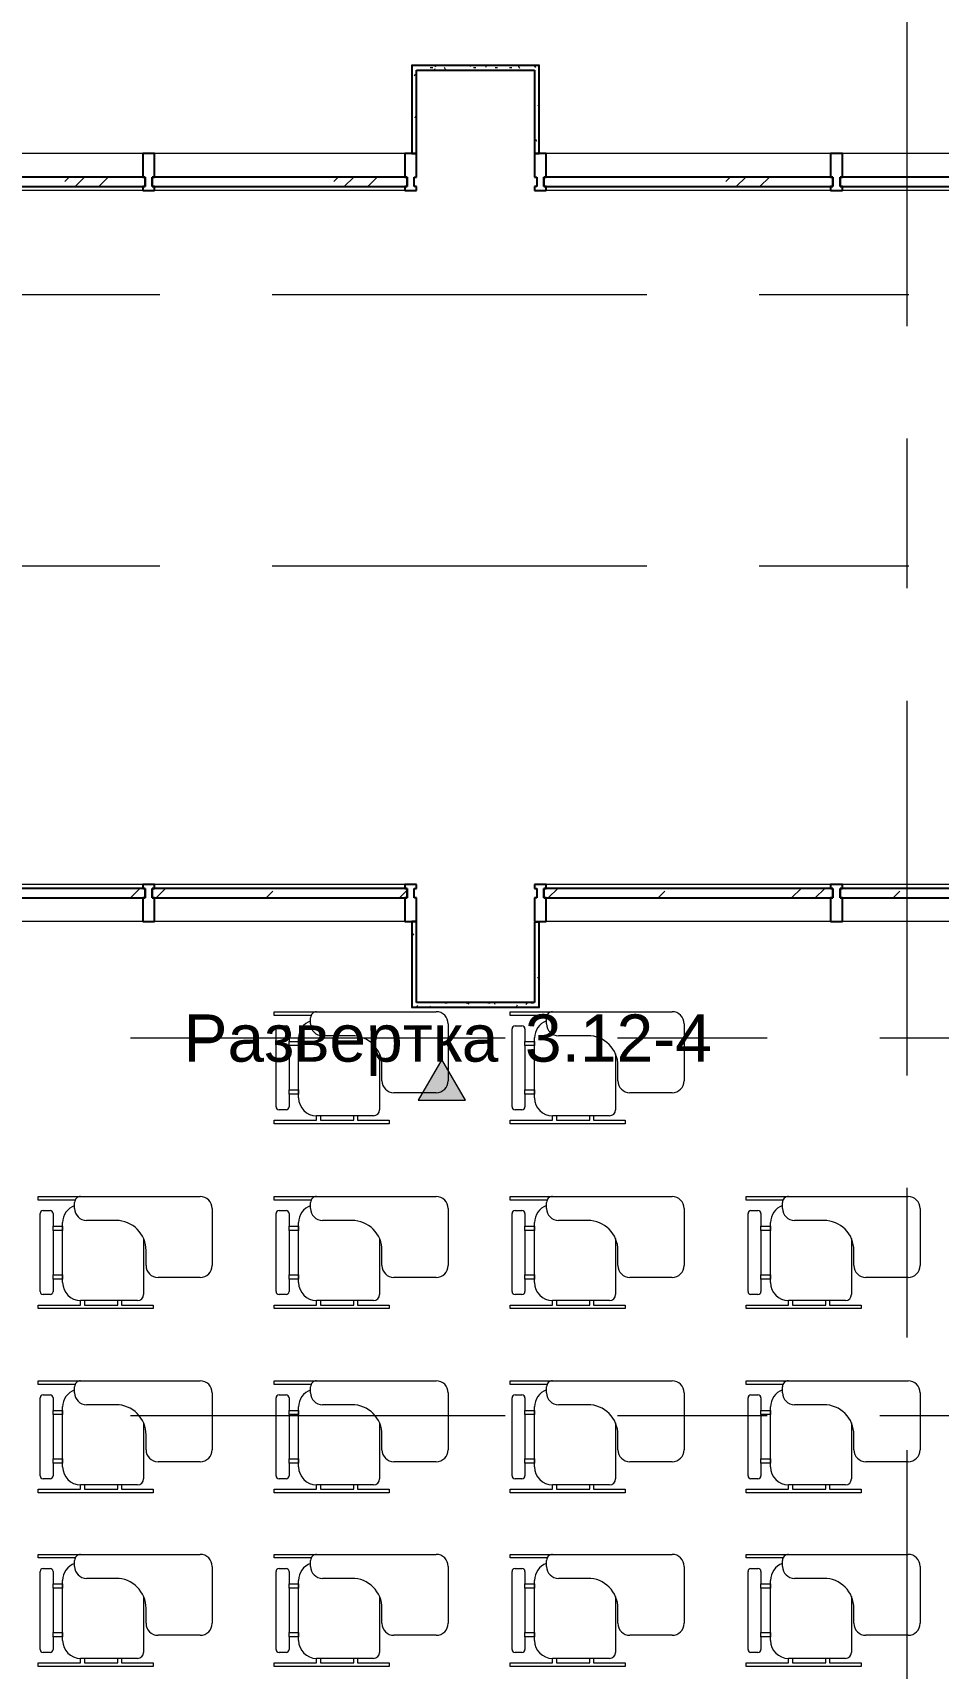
# Model space of a CAD drawing. Header units: millimetres. Extents: x 63432 to 177405, y -1987 to 27578.
# Drawn here: x 76953 to 80791, y 12329 to 19259 of the extents above; entities that cross this region are included whole.
import ezdxf

# ---------------------------------------------------------------- set-up
doc = ezdxf.new("R2010")
doc.units = ezdxf.units.MM
doc.linetypes.add('Осевая', pattern=[3175, 635, -476.25, 1587.5, -476.25])
for name, color, linetype, lineweight in [('A-GLAZ-CURT', 7, 'Continuous', 9), ('A-GLAZ-CURT-1', 7, 'Continuous', 25), ('A-GLAZ-CWMG', 7, 'Continuous', 9), ('A-GLAZ-CWMG-1', 7, 'Continuous', 25), ('G-ANNO-SYMB', 7, 'Continuous', 9), ('I-WALL', 7, 'Continuous', 9), ('Оси-2', 7, 'Осевая', 9)]:
    doc.layers.add(name, color=color, linetype=linetype, lineweight=lineweight)
for name, color, linetype, lineweight, true_color in [('A-WALL-1', 7, 'Continuous', 25, 0x3c3c3c), ('A-WALL-FNSH-2', 7, 'Continuous', 13, 0x3c3c3c), ('I-FURN-1', 7, 'Continuous', 9, 0xf0f0f0)]:
    doc.layers.add(name, color=color, linetype=linetype, lineweight=lineweight, true_color=true_color)
doc.styles.add('Arial_1', font='arial.ttf', dxfattribs={"height": 200})
pattern_1 = [(0, (0, 0), (121.92, 30.48), [10.058, -81.382, 10.058, -81.382, -487.68]), (0, (0, 0), (121.92, 30.48), [-182.88, 10.058, -172.822, 10.058, -81.382, -213.36]), (0, (0, 0), (121.92, 30.48), [-457.2, 10.058, -50.902, 10.058, -142.342]), (120, (45.72, 15.24), (-87.356454, 90.345817), [10.058, -81.382, 10.058, -81.382, -487.68]), (120, (45.72, 15.24), (-87.356454, 90.345817), [-182.88, 10.058, -172.822, 10.058, -81.382, -213.36]), (120, (45.72, 15.24), (-87.356454, 90.345817), [-457.2, 10.058, -50.902, 10.058, -142.342]), (240, (60.96, 76.2), (-34.563546, -120.825817), [10.058, -81.382, 10.058, -81.382, -487.68]), (240, (60.96, 76.2), (-34.563546, -120.825817), [-182.88, 10.058, -172.822, 10.058, -81.382, -213.36]), (240, (60.96, 76.2), (-34.563546, -120.825817), [-457.2, 10.058, -50.902, 10.058, -142.342])]

# ---------------------------------------------------------------- blocks, each defined once
blk = doc.blocks.new('Прямоугольный импост - Импост структурный с накладкой - 160мм-23618922-План разверток пом_3_12_ Этаж 3')
at = {"layer": 'A-GLAZ-CWMG-1'}
for p, q in [((-50, 0), (-50, 17)), ((-50, 17), (0, 17)), ((-40, 0), (-50, 0)), ((-40, -40), (-40, 0)), ((0, 0), (-10, 0)), ((-10, 0), (-10, -40)), ((0, 17), (0, 0)), ((-50, -140), (-50, -40)), ((-50, -40), (-40, -40)), ((-10, -40), (0, -40)), ((0, -40), (0, -140)), ((0, -140), (-50, -140))]:
    blk.add_line(p, q, dxfattribs=at)
blk = doc.blocks.new('Системная панель - Стекло - 40мм-24234970-План разверток пом_3_12_ Этаж 3')
at = {"layer": 'A-GLAZ-CURT'}
h = blk.add_hatch(dxfattribs=at)
h.set_pattern_fill('FP_12', color=256, style=0, pattern_type=2)
h.set_pattern_definition([(45, (-76977.5, -18507), (-282.8427, 282.8427), [200, -600]), (45, (-77177.5, -18607), (-282.8427, 282.8427), [600, -200]), (45, (-76777.5, -18707), (-282.8427, 282.8427), [200, -600])])
h.paths.add_polyline_path([(552.5, 0), (552.5, 40), (-552.5, 40), (-552.5, 0)])
at = {"layer": 'A-GLAZ-CURT-1'}
for p, q in [((552.5, 40), (-552.5, 40)), ((-552.5, 40), (-552.5, 0)), ((-552.5, 0), (552.5, 0)), ((552.5, 0), (552.5, 40))]:
    blk.add_line(p, q, dxfattribs=at)
blk = doc.blocks.new('Прямоугольный импост - Импост структурный с накладкой - 160мм-23562410-План разверток пом_3_12_ Этаж 3')
at = {"layer": 'A-GLAZ-CWMG'}
for p, q in [((77420, 18747), (76335, 18747)), ((77420, 18590), (76335, 18590))]:
    blk.add_line(p, q, dxfattribs=at)
blk = doc.blocks.new('Прямоугольный импост - Импост структурный с накладкой - 160мм-30335138-План разверток пом_3_12_ Этаж 3')
at = {"layer": 'A-GLAZ-CWMG-1'}
for p, q in [((-50, 40), (-50, 140)), ((-50, 140), (0, 140)), ((0, 140), (0, 40)), ((-40, 40), (-50, 40)), ((-50, -17), (-50, 0)), ((-50, 0), (-40, 0)), ((-40, 0), (-40, 40)), ((-10, 40), (-10, 0)), ((0, 40), (-10, 40)), ((-10, 0), (0, 0)), ((0, 0), (0, -17)), ((0, -17), (-50, -17))]:
    blk.add_line(p, q, dxfattribs=at)
blk = doc.blocks.new('Системная панель - Стекло - 40мм-30335140-План разверток пом_3_12_ Этаж 3')
at = {"layer": 'A-GLAZ-CURT'}
h = blk.add_hatch(dxfattribs=at)
h.set_pattern_fill('FP_14', color=256, style=0, pattern_type=2)
h.set_pattern_definition([(45, (-76977.5, -15533), (-282.8427, 282.8427), [200, -600]), (45, (-77177.5, -15633), (-282.8427, 282.8427), [600, -200]), (45, (-76777.5, -15733), (-282.8427, 282.8427), [200, -600])])
h.paths.add_polyline_path([(552.5, -40), (552.5, 0), (-552.5, 0), (-552.5, -40), (-310.3, -40)])
at = {"layer": 'A-GLAZ-CURT-1'}
for p, q in [((552.5, 0), (-552.5, 0)), ((-552.5, 0), (-552.5, -40)), ((552.5, -40), (552.5, 0)), ((-552.5, -40), (552.5, -40))]:
    blk.add_line(p, q, dxfattribs=at)
blk = doc.blocks.new('Прямоугольный импост - Импост структурный с накладкой - 160мм-23562331-План разверток пом_3_12_ Этаж 3')
at = {"layer": 'A-GLAZ-CWMG'}
for p, q in [((77420, 15650), (76335, 15650)), ((77420, 15493), (76335, 15493))]:
    blk.add_line(p, q, dxfattribs=at)
blk = doc.blocks.new('Системная панель - Стекло - 40мм-30335156-План разверток пом_3_12_ Этаж 3')
at = {"layer": 'A-GLAZ-CURT'}
h = blk.add_hatch(dxfattribs=at)
h.set_pattern_fill('FP_15', color=256, style=0, pattern_type=2)
h.set_pattern_definition([(45, (-79832.5, -15533), (-282.8427, 282.8427), [200, -600]), (45, (-80032.5, -15633), (-282.8427, 282.8427), [600, -200]), (45, (-79632.5, -15733), (-282.8427, 282.8427), [200, -600])])
h.paths.add_polyline_path([(612.5, -40), (612.5, 0), (-612.5, 0), (-612.5, -40), (-280.5, -40)])
at = {"layer": 'A-GLAZ-CURT-1'}
for p, q in [((612.5, 0), (-612.5, 0)), ((-612.5, 0), (-612.5, -40)), ((-612.5, -40), (612.5, -40)), ((612.5, -40), (612.5, 0))]:
    blk.add_line(p, q, dxfattribs=at)
blk = doc.blocks.new('Прямоугольный импост - Импост структурный с накладкой - 160мм-23562106-План разверток пом_3_12_ Этаж 3')
at = {"layer": 'A-GLAZ-CWMG'}
for p, q in [((80335, 15650), (79130, 15650)), ((80335, 15493), (79130, 15493))]:
    blk.add_line(p, q, dxfattribs=at)
blk = doc.blocks.new('Прямоугольный импост - Импост структурный с накладкой - 160мм-30335139-План разверток пом_3_12_ Этаж 3')
at = {"layer": 'A-GLAZ-CWMG-1'}
for p, q in [((0, 140), (-50, 140)), ((-50, 140), (-50, 40)), ((0, 40), (0, 140)), ((-50, 40), (-40, 40)), ((-40, 0), (-50, 0)), ((-50, 0), (-50, -17)), ((-40, 40), (-40, 0)), ((-10, 0), (-10, 40)), ((-10, 40), (0, 40)), ((0, 0), (-10, 0)), ((0, -17), (0, 0)), ((-50, -17), (0, -17))]:
    blk.add_line(p, q, dxfattribs=at)
blk = doc.blocks.new('Системная панель - Стекло - 40мм-23618921-План разверток пом_3_12_ Этаж 3')
at = {"layer": 'A-GLAZ-CURT'}
h = blk.add_hatch(dxfattribs=at)
h.set_pattern_fill('FP_17', color=256, style=0, pattern_type=2)
h.set_pattern_definition([(45, (-79832.5, -18507), (-282.8427, 282.8427), [200, -600]), (45, (-80032.5, -18607), (-282.8427, 282.8427), [600, -200]), (45, (-79632.5, -18707), (-282.8427, 282.8427), [200, -600])])
h.paths.add_polyline_path([(612.5, 0), (612.5, 40), (-612.5, 40), (-612.5, 0)])
at = {"layer": 'A-GLAZ-CURT-1'}
for p, q in [((612.5, 40), (-612.5, 40)), ((-612.5, 40), (-612.5, 0)), ((612.5, 0), (612.5, 40)), ((-612.5, 0), (612.5, 0))]:
    blk.add_line(p, q, dxfattribs=at)
blk = doc.blocks.new('Прямоугольный импост - Импост структурный с накладкой - 160мм-23562040-План разверток пом_3_12_ Этаж 3')
at = {"layer": 'A-GLAZ-CWMG'}
for p, q in [((80335, 18747), (79130, 18747)), ((80335, 18590), (79130, 18590))]:
    blk.add_line(p, q, dxfattribs=at)
blk = doc.blocks.new('Прямоугольный импост - Импост структурный с накладкой - 160мм-23618923-План разверток пом_3_12_ Этаж 3')
at = {"layer": 'A-GLAZ-CWMG-1'}
for p, q in [((0, 17), (-50, 17)), ((-50, 17), (-50, 0)), ((-50, 0), (-40, 0)), ((-40, 0), (-40, -40)), ((-10, -40), (-10, 0)), ((-10, 0), (0, 0)), ((0, 0), (0, 17)), ((-40, -40), (-50, -40)), ((-50, -40), (-50, -140)), ((0, -40), (-10, -40)), ((0, -140), (0, -40)), ((-50, -140), (0, -140))]:
    blk.add_line(p, q, dxfattribs=at)
blk = doc.blocks.new('Системная панель - Стекло - 40мм-V6-План разверток пом_3_12_ Этаж 3')
at = {"layer": 'A-GLAZ-CURT'}
h = blk.add_hatch(dxfattribs=at)
h.set_pattern_fill('FP_19', color=256, style=0, pattern_type=2)
h.set_pattern_definition([(45, (-81100, -15533), (-282.8427, 282.8427), [200, -600]), (45, (-81300, -15633), (-282.8427, 282.8427), [600, -200]), (45, (-80900, -15733), (-282.8427, 282.8427), [200, -600])])
h.paths.add_polyline_path([(625, -40), (625, 0), (-625, 0), (-625, -40), (-105.5, -40)])
at = {"layer": 'A-GLAZ-CURT-1'}
for p, q in [((625, 0), (-625, 0)), ((-625, 0), (-625, -40)), ((-625, -40), (625, -40)), ((625, -40), (625, 0))]:
    blk.add_line(p, q, dxfattribs=at)
blk = doc.blocks.new('Прямоугольный импост - Импост структурный с накладкой - 160мм-23562109-План разверток пом_3_12_ Этаж 3')
at = {"layer": 'A-GLAZ-CWMG'}
for p, q in [((81615, 15650), (80385, 15650)), ((81615, 15493), (80385, 15493))]:
    blk.add_line(p, q, dxfattribs=at)
blk = doc.blocks.new('Прямоугольный импост - Импост структурный с накладкой - 160мм-30335136-План разверток пом_3_12_ Этаж 3')
at = {"layer": 'A-GLAZ-CWMG-1'}
for p, q in [((-25, 40), (-25, 140)), ((-25, 140), (25, 140)), ((25, 140), (25, 40)), ((-15, 40), (-25, 40)), ((-25, -17), (-25, 0)), ((-25, 0), (-15, 0)), ((-15, 0), (-15, 40)), ((15, 40), (15, 0)), ((25, 40), (15, 40)), ((15, 0), (25, 0)), ((25, 0), (25, -17)), ((25, -17), (-25, -17))]:
    blk.add_line(p, q, dxfattribs=at)
blk = doc.blocks.new('Системная панель - Стекло - 40мм-V7-План разверток пом_3_12_ Этаж 3')
at = {"layer": 'A-GLAZ-CURT'}
h = blk.add_hatch(dxfattribs=at)
h.set_pattern_fill('FP_21', color=256, style=0, pattern_type=2)
h.set_pattern_definition([(45, (-81100, -18507), (-282.8427, 282.8427), [200, -600]), (45, (-81300, -18607), (-282.8427, 282.8427), [600, -200]), (45, (-80900, -18707), (-282.8427, 282.8427), [200, -600])])
h.paths.add_polyline_path([(625, 0), (625, 40), (-625, 40), (-625, 0), (-105.5, 0)])
at = {"layer": 'A-GLAZ-CURT-1'}
for p, q in [((625, 40), (-625, 40)), ((-625, 40), (-625, 0)), ((-625, 0), (625, 0)), ((625, 0), (625, 40))]:
    blk.add_line(p, q, dxfattribs=at)
blk = doc.blocks.new('Прямоугольный импост - Импост структурный с накладкой - 160мм-22751478-План разверток пом_3_12_ Этаж 3')
at = {"layer": 'A-GLAZ-CWMG'}
for p, q in [((82895, 18747), (81665, 18747)), ((82895, 18590), (81665, 18590))]:
    blk.add_line(p, q, dxfattribs=at)
blk = doc.blocks.new('Прямоугольный импост - Импост структурный с накладкой - 160мм-23618920-План разверток пом_3_12_ Этаж 3')
at = {"layer": 'A-GLAZ-CWMG-1'}
for p, q in [((-25, 0), (-25, 17)), ((-25, 17), (25, 17)), ((-15, 0), (-25, 0)), ((-15, -40), (-15, 0)), ((25, 0), (15, 0)), ((15, 0), (15, -40)), ((25, 17), (25, 0)), ((-25, -140), (-25, -40)), ((-25, -40), (-15, -40)), ((15, -40), (25, -40)), ((25, -40), (25, -140)), ((25, -140), (-25, -140))]:
    blk.add_line(p, q, dxfattribs=at)
blk = doc.blocks.new('Системная панель - Стекло - 40мм-V11-План разверток пом_3_12_ Этаж 3')
at = {"layer": 'A-GLAZ-CURT'}
h = blk.add_hatch(dxfattribs=at)
h.set_pattern_fill('FP_25', color=256, style=0, pattern_type=2)
h.set_pattern_definition([(45, (-78100, -15533), (-282.8427, 282.8427), [200, -600]), (45, (-78300, -15633), (-282.8427, 282.8427), [600, -200]), (45, (-77900, -15733), (-282.8427, 282.8427), [200, -600])])
h.paths.add_polyline_path([(540, -40), (540, 0), (-540, 0), (-540, -40), (9.6, -40)])
at = {"layer": 'A-GLAZ-CURT-1'}
for p, q in [((540, 0), (-540, 0)), ((-540, 0), (-540, -40)), ((540, -40), (540, 0)), ((-540, -40), (540, -40))]:
    blk.add_line(p, q, dxfattribs=at)
blk = doc.blocks.new('Прямоугольный импост - Импост структурный с накладкой - 160мм-23562335-План разверток пом_3_12_ Этаж 3')
at = {"layer": 'A-GLAZ-CWMG'}
for p, q in [((78530, 15650), (77470, 15650)), ((78530, 15493), (77470, 15493))]:
    blk.add_line(p, q, dxfattribs=at)
blk = doc.blocks.new('Системная панель - Стекло - 40мм-V12-План разверток пом_3_12_ Этаж 3')
at = {"layer": 'A-GLAZ-CURT'}
h = blk.add_hatch(dxfattribs=at)
h.set_pattern_fill('FP_26', color=256, style=0, pattern_type=2)
h.set_pattern_definition([(45, (-78100, -18507), (-282.8427, 282.8427), [200, -600]), (45, (-78300, -18607), (-282.8427, 282.8427), [600, -200]), (45, (-77900, -18707), (-282.8427, 282.8427), [200, -600])])
h.paths.add_polyline_path([(540, 0), (540, 40), (-540, 40), (-540, 0), (9.6, 0)])
at = {"layer": 'A-GLAZ-CURT-1'}
for p, q in [((540, 40), (-540, 40)), ((-540, 40), (-540, 0)), ((-540, 0), (540, 0)), ((540, 0), (540, 40))]:
    blk.add_line(p, q, dxfattribs=at)
blk = doc.blocks.new('Прямоугольный импост - Импост структурный с накладкой - 160мм-23562401-План разверток пом_3_12_ Этаж 3')
at = {"layer": 'A-GLAZ-CWMG'}
for p, q in [((75150, 18747), (74090, 18747)), ((75150, 18590), (74090, 18590))]:
    blk.add_line(p, q, dxfattribs=at)
blk = doc.blocks.new('Chair - Tablet Arm - Chair - Tablet Arm-V24-План разверток пом_3_12_ Этаж 3')
at = {"layer": 'I-FURN-1'}
for p, q in [((-416.6, -353.4), (-416.6, 134.5)), ((-416.6, 134.5), (-401.3, 134.5)), ((-401.3, 134.5), (-401.3, -45.4)), ((-356.8, 84.1), (-356.8, 113.6)), ((-344.1, 126.3), (-13.9, 126.3)), ((-291, 71.4), (-344.1, 71.4)), ((-291, 30.8), (-291, 71.4)), ((-291, 71.4), (-272.7, 71.4)), ((-272.7, 71.4), (-272.7, 30.8)), ((-84.8, 71.4), (-272.7, 71.4)), ((-84.8, 30.8), (-84.8, 71.4)), ((-84.8, 71.4), (-66.9, 71.4)), ((-66.9, 71.4), (-66.9, 30.8)), ((-13.9, 71.4), (-66.9, 71.4)), ((-1.2, 113.6), (-1.2, 84.1)), ((43.2, 134.5), (58.6, 134.5)), ((43.2, -22.1), (43.2, 134.5)), ((58.6, 134.5), (58.6, -45.4)), ((-306, 30.8), (-291, 30.8)), ((-272.7, 30.8), (-291, 30.8)), ((-291, 30.8), (-272.7, 30.8)), ((-272.7, 30.8), (-84.8, 30.8)), ((-66.9, 30.8), (-84.8, 30.8)), ((-84.8, 30.8), (-66.9, 30.8)), ((-66.9, 30.8), (-52, 30.8)), ((-401.3, -45.4), (-382.2, -45.4)), ((-401.3, -62.4), (-401.3, -203.3)), ((-382.2, -62.4), (-401.3, -62.4)), ((-382.2, -286.7), (-382.2, -45.4)), ((7.8, -20), (33.2, -20)), ((58.6, -45.4), (58.6, -552.3)), ((-43, -195.5), (-43, -70.8)), ((-401.3, -203.3), (-382.2, -203.3)), ((-401.3, -218.4), (-401.3, -353.4)), ((-382.2, -218.4), (-401.3, -218.4)), ((-122.6, -312.1), (-356.8, -312.1)), ((-233.5, -322.5), (-170, -322.5)), ((-119.8, -312.1), (-122.6, -312.1)), ((-401.3, -353.4), (-416.6, -353.4)), ((-284.3, -552.3), (-284.3, -373.3)), ((7.8, -603.1), (-233.5, -603.1))]:
    blk.add_line(p, q, dxfattribs=at)
for centre, radius, start, end in [((-344.1, 113.6), 12.7, 90, 180), ((-344.1, 84.1), 12.7, 180, 270), ((-13.9, 113.6), 12.7, 0, 90), ((-13.9, 84.1), 12.7, 270, 0), ((-306, -45.4), 76.2, 90, 180), ((-52, -45.4), 76.2, 19.47122, 90), ((7.8, -70.8), 50.8, 90, 180), ((33.2, -45.4), 25.4, 0, 90), ((-170, -195.5), 127, 270, 360), ((-356.8, -286.7), 25.4, 180, 270), ((-233.5, -373.3), 50.8, 90, 180), ((-233.5, -552.3), 50.8, 180, 270), ((7.8, -552.3), 50.8, 270, 0)]:
    blk.add_arc(centre, radius, start, end, dxfattribs=at)
blk = doc.blocks.new('Chair - Tablet Arm - Chair - Tablet Arm-V25-План разверток пом_3_12_ Этаж 3')
at = {"layer": 'I-FURN-1'}
for p, q in [((-416.6, -353.4), (-416.6, 134.5)), ((-416.6, 134.5), (-401.3, 134.5)), ((-401.3, 134.5), (-401.3, -45.4)), ((-356.8, 84.1), (-356.8, 113.6)), ((-344.1, 126.3), (-13.9, 126.3)), ((-291, 71.4), (-344.1, 71.4)), ((-291, 30.8), (-291, 71.4)), ((-291, 71.4), (-272.7, 71.4)), ((-272.7, 71.4), (-272.7, 30.8)), ((-84.8, 71.4), (-272.7, 71.4)), ((-84.8, 30.8), (-84.8, 71.4)), ((-84.8, 71.4), (-66.9, 71.4)), ((-66.9, 71.4), (-66.9, 30.8)), ((-13.9, 71.4), (-66.9, 71.4)), ((-1.2, 113.6), (-1.2, 84.1)), ((43.2, 134.5), (58.6, 134.5)), ((43.2, -22.1), (43.2, 134.5)), ((58.6, 134.5), (58.6, -45.4)), ((-306, 30.8), (-291, 30.8)), ((-272.7, 30.8), (-291, 30.8)), ((-291, 30.8), (-272.7, 30.8)), ((-272.7, 30.8), (-84.8, 30.8)), ((-66.9, 30.8), (-84.8, 30.8)), ((-84.8, 30.8), (-66.9, 30.8)), ((-66.9, 30.8), (-52, 30.8)), ((-401.3, -45.4), (-382.2, -45.4)), ((-401.3, -62.4), (-401.3, -203.3)), ((-382.2, -62.4), (-401.3, -62.4)), ((-382.2, -286.7), (-382.2, -45.4)), ((7.8, -20), (33.2, -20)), ((58.6, -45.4), (58.6, -552.3)), ((-43, -195.5), (-43, -70.8)), ((-401.3, -203.3), (-382.2, -203.3)), ((-401.3, -218.4), (-401.3, -353.4)), ((-382.2, -218.4), (-401.3, -218.4)), ((-122.6, -312.1), (-356.8, -312.1)), ((-233.5, -322.5), (-170, -322.5)), ((-119.8, -312.1), (-122.6, -312.1)), ((-401.3, -353.4), (-416.6, -353.4)), ((-284.3, -552.3), (-284.3, -373.3)), ((7.8, -603.1), (-233.5, -603.1))]:
    blk.add_line(p, q, dxfattribs=at)
for centre, radius, start, end in [((-344.1, 113.6), 12.7, 90, 180), ((-344.1, 84.1), 12.7, 180, 270), ((-13.9, 113.6), 12.7, 0, 90), ((-13.9, 84.1), 12.7, 270, 0), ((-306, -45.4), 76.2, 90, 180), ((-52, -45.4), 76.2, 19.47122, 90), ((7.8, -70.8), 50.8, 90, 180), ((33.2, -45.4), 25.4, 0, 90), ((-170, -195.5), 127, 270, 360), ((-356.8, -286.7), 25.4, 180, 270), ((-233.5, -373.3), 50.8, 90, 180), ((-233.5, -552.3), 50.8, 180, 270), ((7.8, -552.3), 50.8, 270, 0)]:
    blk.add_arc(centre, radius, start, end, dxfattribs=at)
blk = doc.blocks.new('Фасад - Марка фасада_Указатель-25386507-План разверток пом_3_12_ Этаж 3')
at = {"layer": 'G-ANNO-SYMB'}
blk.add_hatch(color=256, dxfattribs=at).paths.add_polyline_path([(-1, 0), (0, 1.732), (1, 0), (0, 0)])
for p, q in [((0, 1.732), (-1, 0)), ((1, 0), (0, 1.732)), ((-1, 0), (0, 0)), ((0, 0), (1, 0))]:
    blk.add_line(p, q, dxfattribs=at)

msp = doc.modelspace()

# ---------------------------------------------------------------- hatches: boundary and pattern name
at = {"layer": 'I-WALL'}
h = msp.add_hatch(dxfattribs=at)
h.set_pattern_fill('FP_30', color=256, style=0, pattern_type=2)
h.set_pattern_definition(pattern_1)
h.paths.add_polyline_path([(79080, 19100), (79080, 19120), (78560, 19120), (78560, 19100), (78580, 19100)])
h = msp.add_hatch(dxfattribs=at)
h.set_pattern_fill('FP_30', color=256, style=0, pattern_type=2)
h.set_pattern_definition(pattern_1)
h.paths.add_polyline_path([(78580, 18747), (78580, 19100), (78560, 19100), (78560, 18747)])
h = msp.add_hatch(dxfattribs=at)
h.set_pattern_fill('FP_30', color=256, style=0, pattern_type=2)
h.set_pattern_definition(pattern_1)
h.paths.add_polyline_path([(79080, 18747), (79100, 18747), (79100, 19120), (79080, 19120), (79080, 19022.7)])
h = msp.add_hatch(dxfattribs=at)
h.set_pattern_fill('FP_30', color=256, style=0, pattern_type=2)
h.set_pattern_definition(pattern_1)
h.paths.add_polyline_path([(78580, 15130), (78580, 15493), (78560, 15493), (78560, 15130)])
h = msp.add_hatch(dxfattribs=at)
h.set_pattern_fill('FP_30', color=256, style=0, pattern_type=2)
h.set_pattern_definition(pattern_1)
h.paths.add_polyline_path([(79080, 15150), (79100, 15150), (79100, 15490), (79080, 15490), (79080, 15343.8)])
h = msp.add_hatch(dxfattribs=at)
h.set_pattern_fill('FP_30', color=256, style=0, pattern_type=2)
h.set_pattern_definition(pattern_1)
h.paths.add_polyline_path([(79100, 15130), (79100, 15150), (78580, 15150), (78580, 15130), (79091.4, 15130)])

# ---------------------------------------------------------------- linework, layer by layer
at = {"layer": 'A-WALL-1'}
for p, q in [((79100, 19120), (78560, 19120)), ((78560, 19120), (78560, 18747)), ((78580, 19100), (79080, 19100)), ((78580, 18747), (78580, 19100)), ((79080, 19100), (79080, 18747)), ((79100, 18747), (79100, 19120)), ((78560, 18747), (78580, 18747)), ((79080, 18747), (79100, 18747)), ((78560, 15493), (78560, 15130)), ((78580, 15493), (78560, 15493)), ((78580, 15150), (78580, 15493)), ((79100, 15490), (79080, 15490)), ((79080, 15490), (79080, 15150)), ((79100, 15130), (79100, 15490)), ((78560, 15130), (79100, 15130)), ((79080, 15150), (78580, 15150))]:
    msp.add_line(p, q, dxfattribs=at)
at = {"layer": 'A-WALL-FNSH-2'}
for p, q in [((79101, 19121), (78559, 19121)), ((78559, 19121), (78559, 18747)), ((79101, 18747), (79101, 19121)), ((78559, 18747), (78560, 18747)), ((79100, 18747), (79101, 18747)), ((78560, 15493), (78559, 15493)), ((78559, 15493), (78559, 15129)), ((79101, 15490), (79100, 15490)), ((79101, 15129), (79101, 15490)), ((78559, 15129), (79101, 15129))]:
    msp.add_line(p, q, dxfattribs=at)
at = {"layer": 'Оси-2'}
for p, q in [((80660, 10554.5), (80660, 24890.1)), ((67331.7, 18150), (87551.6, 18150)), ((67331.7, 17000), (87551.6, 17000)), ((66731.7, 15000), (86951.6, 15000)), ((66731.7, 13400), (86951.6, 13400))]:
    msp.add_line(p, q, dxfattribs=at)

# ---------------------------------------------------------------- block references
at = {"layer": 'A-GLAZ-CURT'}
for name, p in [('Системная панель - Стекло - 40мм-24234970-План разверток пом_3_12_ Этаж 3', (76877.5, 18607)), ('Системная панель - Стекло - 40мм-V12-План разверток пом_3_12_ Этаж 3', (78000, 18607)), ('Системная панель - Стекло - 40мм-23618921-План разверток пом_3_12_ Этаж 3', (79732.5, 18607)), ('Системная панель - Стекло - 40мм-V7-План разверток пом_3_12_ Этаж 3', (81000, 18607)), ('Системная панель - Стекло - 40мм-30335140-План разверток пом_3_12_ Этаж 3', (76877.5, 15633)), ('Системная панель - Стекло - 40мм-V11-План разверток пом_3_12_ Этаж 3', (78000, 15633)), ('Системная панель - Стекло - 40мм-30335156-План разверток пом_3_12_ Этаж 3', (79732.5, 15633)), ('Системная панель - Стекло - 40мм-V6-План разверток пом_3_12_ Этаж 3', (81000, 15633))]:
    msp.add_blockref(name, p, dxfattribs=at)
at = {"layer": 'A-GLAZ-CWMG'}
for name, p in [('Прямоугольный импост - Импост структурный с накладкой - 160мм-23562410-План разверток пом_3_12_ Этаж 3', (0, 0)), ('Прямоугольный импост - Импост структурный с накладкой - 160мм-23562401-План разверток пом_3_12_ Этаж 3', (3380, 0)), ('Прямоугольный импост - Импост структурный с накладкой - 160мм-23562040-План разверток пом_3_12_ Этаж 3', (0, 0)), ('Прямоугольный импост - Импост структурный с накладкой - 160мм-22751478-План разверток пом_3_12_ Этаж 3', (-1280, 0)), ('Прямоугольный импост - Импост структурный с накладкой - 160мм-23562331-План разверток пом_3_12_ Этаж 3', (0, 0)), ('Прямоугольный импост - Импост структурный с накладкой - 160мм-23562335-План разверток пом_3_12_ Этаж 3', (0, 0)), ('Прямоугольный импост - Импост структурный с накладкой - 160мм-23562106-План разверток пом_3_12_ Этаж 3', (0, 0)), ('Прямоугольный импост - Импост структурный с накладкой - 160мм-23562109-План разверток пом_3_12_ Этаж 3', (0, 0))]:
    msp.add_blockref(name, p, dxfattribs=at)
at = {"layer": 'A-GLAZ-CWMG', "extrusion": (0, 0, -1), "rotation": 180}
for name, p in [('Прямоугольный импост - Импост структурный с накладкой - 160мм-23618920-План разверток пом_3_12_ Этаж 3', (-77445, 18607)), ('Прямоугольный импост - Импост структурный с накладкой - 160мм-23618922-План разверток пом_3_12_ Этаж 3', (-78580, 18607)), ('Прямоугольный импост - Импост структурный с накладкой - 160мм-23618920-План разверток пом_3_12_ Этаж 3', (-80360, 18607)), ('Прямоугольный импост - Импост структурный с накладкой - 160мм-30335136-План разверток пом_3_12_ Этаж 3', (-77445, 15633)), ('Прямоугольный импост - Импост структурный с накладкой - 160мм-30335138-План разверток пом_3_12_ Этаж 3', (-78580, 15633)), ('Прямоугольный импост - Импост структурный с накладкой - 160мм-30335136-План разверток пом_3_12_ Этаж 3', (-80360, 15633))]:
    msp.add_blockref(name, p, dxfattribs=at)
at = {"layer": 'A-GLAZ-CWMG', "rotation": 180}
for name, p in [('Прямоугольный импост - Импост структурный с накладкой - 160мм-23618923-План разверток пом_3_12_ Этаж 3', (79080, 18607)), ('Прямоугольный импост - Импост структурный с накладкой - 160мм-30335139-План разверток пом_3_12_ Этаж 3', (79080, 15633))]:
    msp.add_blockref(name, p, dxfattribs=at)
at = {"layer": 'G-ANNO-SYMB', "xscale": 99.99999999999993, "yscale": 99.99999999999993, "zscale": 99.99999999999993}
msp.add_blockref('Фасад - Марка фасада_Указатель-25386507-План разверток пом_3_12_ Этаж 3', (78687.4, 14735.1), dxfattribs=at)
at = {"layer": 'I-FURN-1', "rotation": 89.99999999999979}
for name, p in [('Chair - Tablet Arm - Chair - Tablet Arm-V25-План разверток пом_3_12_ Этаж 3', (78111.1, 15051.8)), ('Chair - Tablet Arm - Chair - Tablet Arm-V24-План разверток пом_3_12_ Этаж 3', (79111.1, 15051.8)), ('Chair - Tablet Arm - Chair - Tablet Arm-V24-План разверток пом_3_12_ Этаж 3', (77111.1, 14269)), ('Chair - Tablet Arm - Chair - Tablet Arm-V24-План разверток пом_3_12_ Этаж 3', (78111.1, 14269)), ('Chair - Tablet Arm - Chair - Tablet Arm-V24-План разверток пом_3_12_ Этаж 3', (79111.1, 14269)), ('Chair - Tablet Arm - Chair - Tablet Arm-V24-План разверток пом_3_12_ Этаж 3', (80111.1, 14269)), ('Chair - Tablet Arm - Chair - Tablet Arm-V24-План разверток пом_3_12_ Этаж 3', (77111.1, 13488.2)), ('Chair - Tablet Arm - Chair - Tablet Arm-V24-План разверток пом_3_12_ Этаж 3', (78111.1, 13488.2)), ('Chair - Tablet Arm - Chair - Tablet Arm-V24-План разверток пом_3_12_ Этаж 3', (79111.1, 13488.2)), ('Chair - Tablet Arm - Chair - Tablet Arm-V25-План разверток пом_3_12_ Этаж 3', (80111.1, 13488.2)), ('Chair - Tablet Arm - Chair - Tablet Arm-V24-План разверток пом_3_12_ Этаж 3', (77111.1, 12752.7)), ('Chair - Tablet Arm - Chair - Tablet Arm-V24-План разверток пом_3_12_ Этаж 3', (78111.1, 12752.7)), ('Chair - Tablet Arm - Chair - Tablet Arm-V25-План разверток пом_3_12_ Этаж 3', (79111.1, 12752.7)), ('Chair - Tablet Arm - Chair - Tablet Arm-V24-План разверток пом_3_12_ Этаж 3', (80111.1, 12752.7))]:
    msp.add_blockref(name, p, dxfattribs=at)

# ---------------------------------------------------------------- texts
at = {"layer": 'G-ANNO-SYMB', "char_height": 200, "attachment_point": 1, "style": 'Arial_1'}
for s, insert, width in [('Развертка', (77592.6, 15098.9), 1659.493), (' 3.12-4', (78961.8, 15098.9), 1074.261)]:
    msp.add_mtext(s, dxfattribs=dict(at, insert=insert, width=width))

doc.saveas('drawing.dxf')
